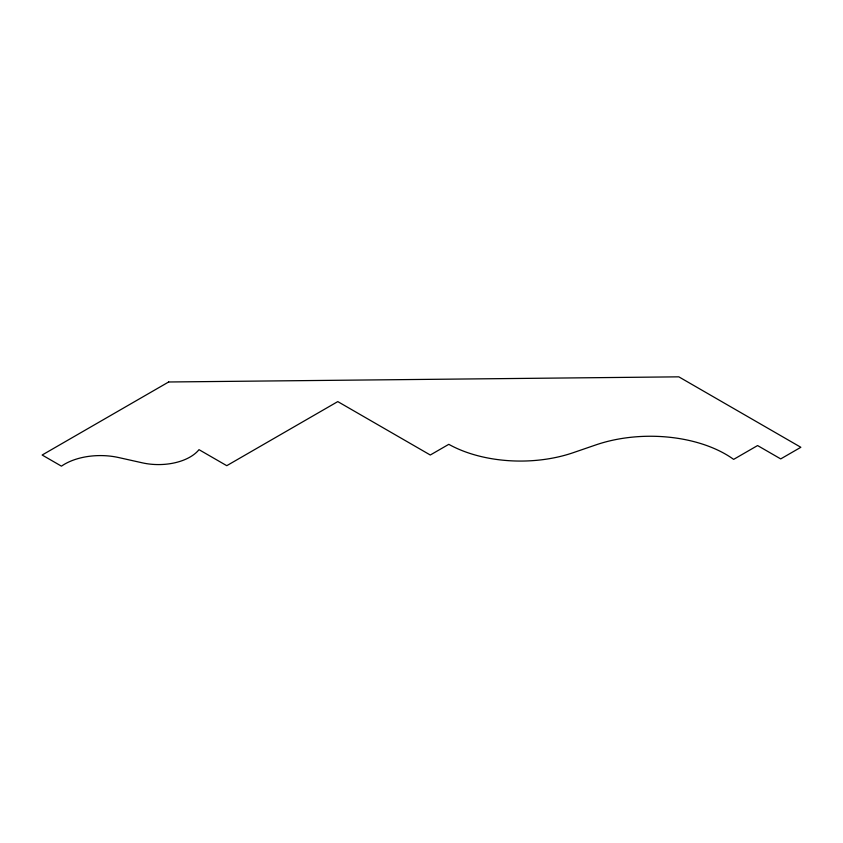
<?xml version="1.0" encoding="UTF-8"?>
<svg xmlns="http://www.w3.org/2000/svg" width="843" height="843" viewBox="0 0 843 843"><rect width="100%" height="100%" fill="white"/><g stroke="black" fill="none" stroke-linecap="round" stroke-linejoin="round"><path stroke-width="1.26" d="M168.663 381.984L42.15 455.02L61.444 466.158A50.601 29.21 0 0 1 118.663 457.549L142.351 462.839A44.7 25.806 0 0 0 199.011 449.667L226.767 465.684L337.78 401.595L430.288 455.009L448.792 444.324A103.12 59.537 0 0 0 573.24 452.68L595.843 444.914A106.566 61.528 0 0 1 733.642 459.382L757.583 445.557L780.713 458.908L800.85 447.285L678.826 376.842L168.663 381.984"/></g></svg>
